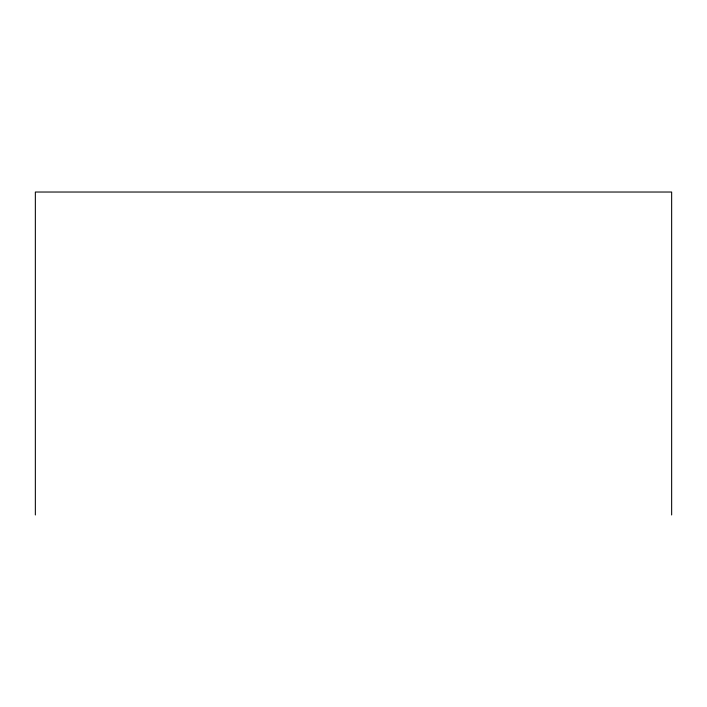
<?xml version="1.0" encoding="UTF-8"?>
<svg xmlns="http://www.w3.org/2000/svg" width="707" height="707" viewBox="0 0 707 707"><rect width="100%" height="100%" fill="white"/><g stroke="black" fill="none" stroke-linecap="round" stroke-linejoin="round"><path stroke-width="1.06" d="M671.65 514.97L671.65 192.03L35.35 192.03L35.35 514.97"/></g></svg>
